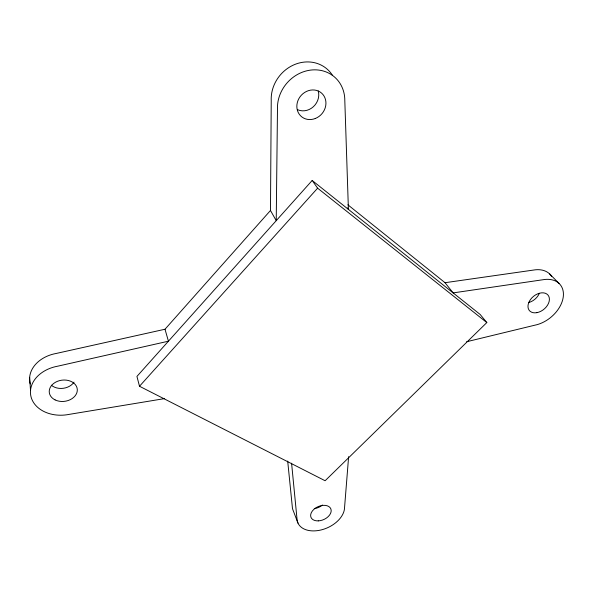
<?xml version="1.0" encoding="UTF-8"?>
<svg xmlns="http://www.w3.org/2000/svg" width="593" height="593" viewBox="0 0 593 593"><rect width="100%" height="100%" fill="white"/><g stroke="black" fill="none" stroke-linecap="round" stroke-linejoin="round"><path stroke-width="0.89" d="M347.328 207.876L348.41 209.381L344.807 100.58A35.81 32.059 -49.6 0 0 310.502 70.115A35.81 32.059 -49.6 0 0 277.472 109.297L276.227 220.67L270.482 210.478L271.231 100.647A35.076 31.629 -50.9 0 1 294.551 64.563A35.076 31.629 -50.9 0 1 332.436 75.274M348.625 456.669L344.563 507.43A24.98 16.307 -23.8 0 1 321.058 529.964A24.98 16.307 -23.8 0 1 297.011 518.949L291.586 463.192M30.243 383.945L30.199 383.775A32.007 24.498 -6.7 0 1 56.165 353.472L165.002 329.241L270.482 210.478M312.17 180.472L136.939 376.422L139.503 386.258L325.12 480.745L486.823 322.577L480.16 314.468L312.17 180.472L317.618 188.181L486.823 322.577M139.503 386.258L317.618 188.181M466.639 341.738L534.812 325.194A28.012 19.206 -39.6 0 0 563.113 297.871A28.012 19.206 -39.6 0 0 542.773 279.763L453.126 292.905L445.032 282.705L347.869 204.8M164.372 398.637L68.884 414.425A32.63 24.698 -7.3 0 1 31.11 397.117L31.066 396.939A32.63 24.698 -7.3 0 1 57.558 366.222L168.434 341.197L165.002 329.241M445.032 282.705L533.396 270.082A27.545 19.146 -39.8 0 1 551.616 276.345M549.466 273.766L559.014 283.41M298.005 523.152L293.283 510.788A24.602 16.3 -23.7 0 1 292.282 506.592L287.687 461.05M29.65 377.333L30.51 390.439M74.014 382.151A13.832 10.585 -6.8 0 1 51.339 385.235M322.466 505.006A10.63 7.042 -23.7 0 1 314.283 508.572M539.193 293.654A11.904 8.272 -39.8 0 1 528.652 302.526M318.233 90.937A15.151 13.661 -50.9 0 1 313.43 106.666A15.151 13.661 -50.9 0 1 297.753 109.757M318.285 520.876A10.793 7.042 -23.8 0 0 330.827 508.846A10.793 7.042 -23.8 0 0 313.615 509.602A10.793 7.042 -23.8 0 0 318.285 520.876M536.887 312.659A12.105 8.295 -39.6 0 0 548.755 296.248A12.105 8.295 -39.6 0 0 530.446 299.584A12.105 8.295 -39.6 0 0 536.887 312.659M315.268 118.511A15.47 13.847 -49.5 0 0 321.599 93.131A15.47 13.847 -49.5 0 0 297.301 102.619A15.47 13.847 -49.5 0 0 315.268 118.511M55.127 399.919A14.099 10.674 -7.3 0 0 77.253 391.009A14.099 10.674 -7.3 0 0 57.425 381.329A14.099 10.674 -7.3 0 0 55.127 399.919"/></g></svg>
